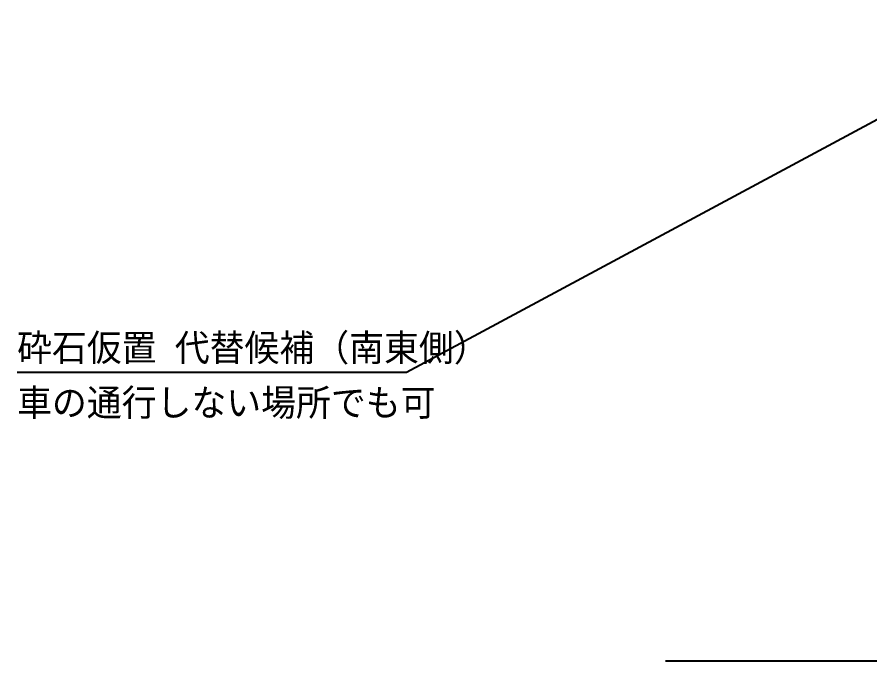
# Model space of a CAD drawing. Extents: x 11321 to 163025, y 6049 to 115321.
# Drawn here: x 17390 to 49184, y 14366 to 38361 of the extents above; entities that cross this region are included whole.
import ezdxf

# ---------------------------------------------------------------- set-up
doc = ezdxf.new("R2010")
doc.units = 0
doc.layers.add('CONSTRUCTION_PLAN', color=1, linetype='Continuous')
doc.layers.add('SOLID_LINE', color=7, linetype='Continuous')

msp = doc.modelspace()

# ---------------------------------------------------------------- linework, layer by layer
at = {"layer": 'CONSTRUCTION_PLAN'}
for p, q in [((31901.7, 25130.6), (56535.4, 38360.9)), ((17390.3, 25130.6), (31901.7, 25130.6))]:
    msp.add_line(p, q, dxfattribs=at)
at = {"layer": 'SOLID_LINE'}
msp.add_line((41566.1, 14366.1), (112388.8, 14366.1), dxfattribs=at)

# ---------------------------------------------------------------- texts
at = {"layer": 'CONSTRUCTION_PLAN'}
for s, p in [('砕石仮置 代替候補（南東側）', (17390.3, 25539.8)), ('車の通行しない場所でも可', (17390.3, 23493.9))]:
    msp.add_text(s, height=1000, dxfattribs=at).set_placement(p)

doc.saveas('drawing.dxf')
